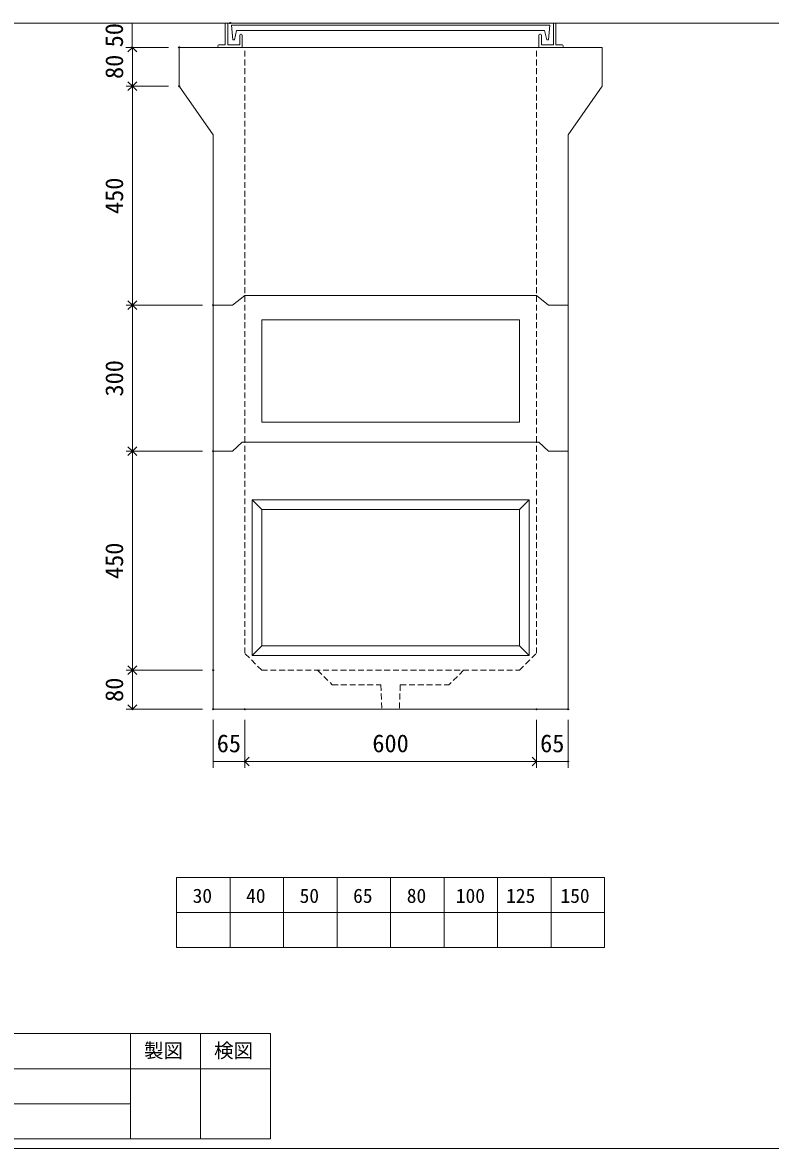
# Model space of a CAD drawing. Units: millimetres, scale not verified. Extents: x -4890 to 18490, y -2294 to 2294.
# Drawn here: x 308 to 1846, y -1981 to 332 of the extents above; entities that cross this region are included whole.
import ezdxf
from ezdxf.enums import TextEntityAlignment as Align

# ---------------------------------------------------------------- set-up
doc = ezdxf.new("R2010")
doc.units = ezdxf.units.MM
doc.header["$LTSCALE"] = 10
doc.header["$PDMODE"] = 32
doc.header["$PDSIZE"] = 2
doc.linetypes.add('DASHED1', pattern=[1.8, 1.2, -0.6])
doc.linetypes.add('USER2', pattern=[50.8, 31.75, -6.35, 6.35, -6.35])
doc.layers.add('0-1_Defpoints', color=7, linetype='Continuous')
for name, color, linetype, lineweight in [('0-2_waku', 7, 'Continuous', 18), ('0-3_gaikei', 7, 'Continuous', 18), ('0-4_kakure', 7, 'DASHED1', 5), ('0-5_sunpou', 7, 'Continuous', 5), ('0-9_uchigawa', 6, 'Continuous', 18), ('0-B_futa', 3, 'Continuous', 18), ('0-C_GL', 4, 'Continuous', 18), ('0-E_文字１', 7, 'Continuous', 18), ('1-3_uchigawa2', 6, 'USER2', 18)]:
    doc.layers.add(name, color=color, linetype=linetype, lineweight=lineweight)
doc.styles.add('ＭＳ ゴシック', font='')
doc.styles.get('ＭＳ ゴシック').set_extended_font_data('MS Gothic')

# ---------------------------------------------------------------- blocks, each defined once
blk = doc.blocks.new('D81')
at = {"layer": '0-1_Defpoints'}
for p in [(2147.33, 1132.03), (2212.33, 1132.03), (2212.33, 1024.56)]:
    blk.add_point(p, dxfattribs=at)
at = {"layer": '0-5_sunpou'}
for p, q in [((2147.33, 1110.03), (2147.33, 1011.56)), ((2212.33, 1110.03), (2212.33, 1011.56)), ((2147.33, 1024.56), (2212.33, 1024.56))]:
    blk.add_line(p, q, dxfattribs=at)
at = {"layer": '0-5_sunpou', "style": 'ＭＳ ゴシック'}
blk.add_text('65', height=36.66, dxfattribs=at).set_placement((2154.83, 1032.56), align=Align.BOTTOM_LEFT)
blk = doc.blocks.new('_Open90')
at = {"layer": '0-5_sunpou'}
blk.add_line((0, 0), (-1, 0), dxfattribs=at)
blk.add_lwpolyline([(-0.5, 0.5), (0, 0), (-0.5, -0.5)], dxfattribs=at)
blk = doc.blocks.new('D82')
at = {"layer": '0-1_Defpoints'}
for p in [(2212.33, 1132.03), (2812.33, 1132.03), (2812.33, 1024.56)]:
    blk.add_point(p, dxfattribs=at)
at = {"layer": '0-5_sunpou'}
for p, q in [((2212.33, 1110.03), (2212.33, 1011.56)), ((2812.33, 1110.03), (2812.33, 1011.56)), ((2230.33, 1024.56), (2794.33, 1024.56))]:
    blk.add_line(p, q, dxfattribs=at)
at = {"layer": '0-5_sunpou', "xscale": 18, "yscale": 18, "rotation": 180}
blk.add_blockref('_Open90', (2212.33, 1024.56), dxfattribs=at)
at = {"layer": '0-5_sunpou', "xscale": 18, "yscale": 18}
blk.add_blockref('_Open90', (2812.33, 1024.56), dxfattribs=at)
at = {"layer": '0-5_sunpou', "style": 'ＭＳ ゴシック'}
blk.add_text('600', height=36.66, dxfattribs=at).set_placement((2474.83, 1032.56), align=Align.BOTTOM_LEFT)
blk = doc.blocks.new('D83')
at = {"layer": '0-1_Defpoints'}
for p in [(2812.33, 1132.03), (2877.33, 1132.03), (2877.33, 1024.56)]:
    blk.add_point(p, dxfattribs=at)
at = {"layer": '0-5_sunpou'}
for p, q in [((2812.33, 1110.03), (2812.33, 1011.56)), ((2877.33, 1110.03), (2877.33, 1011.56)), ((2812.33, 1024.56), (2877.33, 1024.56))]:
    blk.add_line(p, q, dxfattribs=at)
at = {"layer": '0-5_sunpou', "style": 'ＭＳ ゴシック'}
blk.add_text('65', height=36.66, dxfattribs=at).set_placement((2819.83, 1032.56), align=Align.BOTTOM_LEFT)
blk = doc.blocks.new('D84')
at = {"layer": '0-1_Defpoints'}
for p in [(2077.33, 2492.03), (1981.3, 2412.03), (2077.33, 2412.03)]:
    blk.add_point(p, dxfattribs=at)
at = {"layer": '0-5_sunpou'}
for p, q in [((2055.33, 2492.03), (1968.3, 2492.03)), ((1981.3, 2474.03), (1981.3, 2430.03)), ((2055.33, 2412.03), (1968.3, 2412.03))]:
    blk.add_line(p, q, dxfattribs=at)
at = {"layer": '0-5_sunpou', "xscale": 18, "yscale": 18}
for p, rotation in [((1981.3, 2492.03), 90), ((1981.3, 2412.03), 270)]:
    blk.add_blockref('_Open90', p, dxfattribs=dict(at, rotation=rotation))
at = {"layer": '0-5_sunpou', "style": 'ＭＳ ゴシック'}
blk.add_text('80', height=36.66, rotation=90, dxfattribs=at).set_placement((1973.3, 2427.03), align=Align.BOTTOM_LEFT)
blk = doc.blocks.new('D85')
at = {"layer": '0-1_Defpoints'}
for p in [(2077.33, 2412.03), (1981.3, 1962.03), (2147.33, 1962.03)]:
    blk.add_point(p, dxfattribs=at)
at = {"layer": '0-5_sunpou'}
for p, q in [((2055.33, 2412.03), (1968.3, 2412.03)), ((1981.3, 2394.03), (1981.3, 1980.03)), ((2125.33, 1962.03), (1968.3, 1962.03))]:
    blk.add_line(p, q, dxfattribs=at)
at = {"layer": '0-5_sunpou', "xscale": 18, "yscale": 18}
for p, rotation in [((1981.3, 2412.03), 90), ((1981.3, 1962.03), 270)]:
    blk.add_blockref('_Open90', p, dxfattribs=dict(at, rotation=rotation))
at = {"layer": '0-5_sunpou', "style": 'ＭＳ ゴシック'}
blk.add_text('450', height=36.66, rotation=90, dxfattribs=at).set_placement((1973.3, 2149.53), align=Align.BOTTOM_LEFT)
blk = doc.blocks.new('D86')
at = {"layer": '0-1_Defpoints'}
for p in [(2147.33, 1962.03), (1981.3, 1662.03), (2147.33, 1662.03)]:
    blk.add_point(p, dxfattribs=at)
at = {"layer": '0-5_sunpou'}
for p, q in [((2125.33, 1962.03), (1968.3, 1962.03)), ((1981.3, 1944.03), (1981.3, 1680.03)), ((2125.33, 1662.03), (1968.3, 1662.03))]:
    blk.add_line(p, q, dxfattribs=at)
at = {"layer": '0-5_sunpou', "xscale": 18, "yscale": 18}
for p, rotation in [((1981.3, 1962.03), 90), ((1981.3, 1662.03), 270)]:
    blk.add_blockref('_Open90', p, dxfattribs=dict(at, rotation=rotation))
at = {"layer": '0-5_sunpou', "style": 'ＭＳ ゴシック'}
blk.add_text('300', height=36.66, rotation=90, dxfattribs=at).set_placement((1973.3, 1774.53), align=Align.BOTTOM_LEFT)
blk = doc.blocks.new('D87')
at = {"layer": '0-1_Defpoints'}
for p in [(2147.33, 1662.03), (1981.3, 1212.03), (2147.33, 1212.03)]:
    blk.add_point(p, dxfattribs=at)
at = {"layer": '0-5_sunpou'}
for p, q in [((2125.33, 1662.03), (1968.3, 1662.03)), ((1981.3, 1644.03), (1981.3, 1230.03)), ((2125.33, 1212.03), (1968.3, 1212.03))]:
    blk.add_line(p, q, dxfattribs=at)
at = {"layer": '0-5_sunpou', "xscale": 18, "yscale": 18}
for p, rotation in [((1981.3, 1662.03), 90), ((1981.3, 1212.03), 270)]:
    blk.add_blockref('_Open90', p, dxfattribs=dict(at, rotation=rotation))
at = {"layer": '0-5_sunpou', "style": 'ＭＳ ゴシック'}
blk.add_text('450', height=36.66, rotation=90, dxfattribs=at).set_placement((1973.3, 1399.53), align=Align.BOTTOM_LEFT)
blk = doc.blocks.new('D88')
at = {"layer": '0-1_Defpoints'}
for p in [(2147.33, 1212.03), (1981.3, 1132.03), (2147.33, 1132.03)]:
    blk.add_point(p, dxfattribs=at)
at = {"layer": '0-5_sunpou'}
for p, q in [((2125.33, 1212.03), (1968.3, 1212.03)), ((1981.3, 1194.03), (1981.3, 1150.03)), ((2125.33, 1132.03), (1968.3, 1132.03))]:
    blk.add_line(p, q, dxfattribs=at)
at = {"layer": '0-5_sunpou', "xscale": 18, "yscale": 18}
for p, rotation in [((1981.3, 1212.03), 90), ((1981.3, 1132.03), 270)]:
    blk.add_blockref('_Open90', p, dxfattribs=dict(at, rotation=rotation))
at = {"layer": '0-5_sunpou', "style": 'ＭＳ ゴシック'}
blk.add_text('80', height=36.66, rotation=90, dxfattribs=at).set_placement((1973.3, 1147.03), align=Align.BOTTOM_LEFT)
blk = doc.blocks.new('D106')
at = {"layer": '0-1_Defpoints'}
for p in [(2182.33, 2542.03), (1981.03, 2492.03), (2077.33, 2492.03)]:
    blk.add_point(p, dxfattribs=at)
at = {"layer": '0-5_sunpou'}
for p, q in [((2160.33, 2542.03), (1968.03, 2542.03)), ((1981.03, 2542.03), (1981.03, 2492.03)), ((2055.33, 2492.03), (1968.03, 2492.03))]:
    blk.add_line(p, q, dxfattribs=at)
at = {"layer": '0-5_sunpou', "style": 'ＭＳ ゴシック'}
blk.add_text('50', height=36.66, rotation=90, dxfattribs=at).set_placement((1973.03, 2492.03), align=Align.BOTTOM_LEFT)

msp = doc.modelspace()

# ---------------------------------------------------------------- linework, layer by layer
at = {"layer": '0-2_waku'}
for p, q in [((624.96, -1424.67), (624.96, -1568.67)), ((624.96, -1424.67), (624.96, -1568.67)), ((624.96, -1424.67), (624.96, -1568.67)), ((624.96, -1424.67), (624.96, -1568.67)), ((624.96, -1424.67), (1504.96, -1424.67)), ((734.96, -1424.67), (734.96, -1568.67)), ((844.96, -1424.67), (844.96, -1568.67)), ((844.96, -1424.67), (844.96, -1568.67)), ((954.96, -1424.67), (954.96, -1568.67)), ((1064.96, -1424.67), (1064.96, -1568.67)), ((1174.96, -1424.67), (1174.96, -1568.67)), ((1284.96, -1424.67), (1284.96, -1568.67)), ((1394.96, -1424.67), (1394.96, -1568.67)), ((1504.96, -1424.67), (1504.96, -1568.67)), ((624.96, -1496.67), (1504.96, -1496.67)), ((624.96, -1568.67), (1504.96, -1568.67)), ((-1210.06, -1745.34), (817.94, -1745.34)), ((529.94, -1745.34), (529.94, -1961.34)), ((529.94, -1745.34), (529.94, -1961.34)), ((673.94, -1745.34), (673.94, -1961.34)), ((817.94, -1745.34), (817.94, -1961.34)), ((-1210.06, -1817.34), (817.94, -1817.34)), ((-1210.06, -1889.34), (529.94, -1889.34)), ((-1210.06, -1961.34), (817.94, -1961.34)), ((-1230.06, -1981.34), (4889.94, -1981.34)), ((-1230.06, -1981.34), (4889.94, -1981.34))]:
    msp.add_line(p, q, dxfattribs=at)
at = {"layer": '0-3_gaikei'}
for p, q in [((629.96, 281.33), (629.96, 201.33)), ((629.96, 281.33), (739.96, 281.33)), ((629.96, 281.33), (1499.96, 281.33)), ((629.96, 281.33), (739.96, 281.33)), ((629.96, 281.33), (1499.96, 281.33)), ((1499.96, 281.33), (1389.96, 281.33)), ((1499.96, 281.33), (1389.96, 281.33)), ((1499.96, 281.33), (1389.96, 281.33)), ((1499.96, 281.33), (1389.96, 281.33)), ((1499.96, 281.33), (1499.96, 201.33)), ((629.96, 201.33), (699.96, 101.33)), ((1499.96, 201.33), (1429.96, 101.33)), ((699.96, -1078.67), (699.96, 101.33)), ((1429.96, -1078.67), (1429.96, 101.33)), ((739.96, -248.67), (764.96, -228.67)), ((764.96, -228.67), (1364.96, -228.67)), ((1364.96, -228.67), (1389.96, -248.67)), ((699.96, -548.67), (699.96, -248.67)), ((699.96, -248.67), (739.96, -248.67)), ((699.96, -248.67), (739.96, -248.67)), ((1429.96, -248.67), (1389.96, -248.67)), ((1429.96, -548.67), (1429.96, -248.67)), ((759.96, -529.67), (739.96, -548.67)), ((759.96, -529.67), (739.96, -548.67)), ((759.96, -529.67), (739.96, -548.67)), ((759.96, -529.67), (739.96, -548.67)), ((759.96, -529.67), (739.96, -548.67)), ((759.96, -529.67), (739.96, -548.67)), ((759.96, -529.67), (1369.96, -529.67)), ((759.96, -529.67), (1369.96, -529.67)), ((1389.96, -548.67), (1369.96, -529.67)), ((1389.96, -548.67), (1369.96, -529.67)), ((699.96, -548.67), (739.96, -548.67)), ((699.96, -548.67), (739.96, -548.67)), ((699.96, -548.67), (739.96, -548.67)), ((699.96, -548.67), (739.96, -548.67)), ((699.96, -548.67), (739.96, -548.67)), ((699.96, -548.67), (739.96, -548.67)), ((1389.96, -548.67), (1429.96, -548.67)), ((1429.96, -548.67), (1389.96, -548.67)), ((1429.96, -548.67), (1389.96, -548.67)), ((1429.96, -548.67), (1389.96, -548.67)), ((1389.96, -548.67), (1429.96, -548.67)), ((1429.96, -548.67), (1389.96, -548.67)), ((1429.96, -548.67), (1389.96, -548.67)), ((1429.96, -548.67), (1389.96, -548.67)), ((699.96, -1078.67), (1429.96, -1078.67)), ((699.96, -1078.67), (1429.96, -1078.67)), ((699.96, -1078.67), (1429.96, -1078.67)), ((699.96, -1078.67), (1429.96, -1078.67)), ((699.96, -1078.67), (1429.96, -1078.67))]:
    msp.add_line(p, q, dxfattribs=at)
for points in [[(1389.96, -248.67), (1429.96, -248.67), (1389.96, -248.67)], [(1389.96, -248.67), (1429.96, -248.67), (1389.96, -248.67)], [(1389.96, -548.67), (1369.96, -529.67), (1389.96, -548.67)], [(1389.96, -548.67), (1369.96, -529.67), (1389.96, -548.67)], [(1389.96, -548.67), (1429.96, -548.67), (1389.96, -548.67)], [(1389.96, -548.67), (1429.96, -548.67), (1389.96, -548.67)]]:
    msp.add_lwpolyline(points, dxfattribs=at)
at = {"layer": '0-4_kakure'}
for p, q in [((764.96, -529.67), (764.96, 281.33)), ((1364.96, -529.67), (1364.96, 281.33)), ((764.96, -963.67), (764.96, -529.67)), ((1364.96, -963.67), (1364.96, -529.67)), ((799.96, -998.67), (764.96, -963.67)), ((1329.96, -998.67), (1364.96, -963.67)), ((799.96, -998.67), (1329.96, -998.67)), ((914.96, -998.67), (944.96, -1028.67)), ((1214.96, -998.67), (1184.96, -1028.67)), ((1084.96, -1028.67), (1082.96, -1078.67)), ((1084.96, -1028.67), (1184.96, -1028.67))]:
    msp.add_line(p, q, dxfattribs=at)
msp.add_lwpolyline([(944.96, -1028.67), (1044.96, -1028.67), (1046.96, -1078.67)], dxfattribs=at)
at = {"layer": '0-9_uchigawa'}
for p, q in [((779.96, -648.67), (779.96, -968.67)), ((779.96, -648.67), (1349.96, -648.67)), ((779.96, -648.67), (799.96, -668.67)), ((799.96, -668.67), (799.96, -948.67)), ((799.96, -668.67), (799.96, -948.67)), ((799.96, -668.67), (1329.96, -668.67)), ((1329.96, -668.67), (1349.96, -648.67)), ((1329.96, -668.67), (1329.96, -948.67)), ((1329.96, -668.67), (1329.96, -948.67)), ((1349.96, -648.67), (1349.96, -968.67)), ((779.96, -968.67), (799.96, -948.67)), ((779.96, -968.67), (1064.96, -968.67)), ((799.96, -948.67), (1064.96, -948.67)), ((1064.96, -948.67), (1329.96, -948.67)), ((1064.96, -968.67), (1349.96, -968.67)), ((1349.96, -968.67), (1329.96, -948.67))]:
    msp.add_line(p, q, dxfattribs=at)
at = {"layer": '0-B_futa'}
for p, q in [((724.96, 329.33), (724.96, 286.33)), ((726.96, 331.33), (729.96, 331.33)), ((729.96, 331.33), (729.96, 286.33)), ((737.77, 326.83), (1392.1, 326.83)), ((737.77, 326.83), (740.26, 296.83)), ((1392.1, 326.83), (1389.85, 296.83)), ((1399.96, 331.33), (1399.96, 286.33)), ((1399.96, 331.33), (1402.96, 331.33)), ((1404.96, 329.33), (1404.96, 286.33)), ((748.29, 315.83), (743.97, 296.83)), ((748.29, 315.83), (1381.63, 315.83)), ((754.96, 306.33), (754.96, 286.33)), ((756.96, 308.33), (757.96, 308.33)), ((759.96, 306.33), (759.96, 281.33)), ((1369.96, 306.33), (1369.96, 281.33)), ((1372.96, 308.33), (1371.96, 308.33)), ((1374.96, 306.33), (1374.96, 286.33)), ((1381.63, 315.83), (1385.95, 296.83)), ((709.96, 284.33), (709.96, 283.33)), ((711.96, 286.33), (724.96, 286.33)), ((759.96, 281.33), (711.96, 281.33)), ((729.96, 286.33), (754.96, 286.33)), ((740.26, 296.83), (743.97, 296.83)), ((1369.96, 281.33), (1417.96, 281.33)), ((1399.96, 286.33), (1374.96, 286.33)), ((1389.85, 296.83), (1385.95, 296.83)), ((1417.96, 286.33), (1404.96, 286.33)), ((1419.96, 284.33), (1419.96, 283.33))]:
    msp.add_line(p, q, dxfattribs=at)
for centre, start, end in [((726.96, 329.33), 90, 180), ((1402.96, 329.33), 0, 90), ((756.96, 306.33), 90, 180), ((757.96, 306.33), 0, 90), ((1371.96, 306.33), 90, 180), ((1372.96, 306.33), 0, 90), ((711.96, 284.33), 90, 180), ((711.96, 283.33), 180, 270), ((1417.96, 284.33), 0, 90), ((1417.96, 283.33), 270, 0)]:
    msp.add_arc(centre, 2, start, end, dxfattribs=at)
at = {"layer": '0-C_GL'}
msp.add_line((-1230.06, 331.33), (4889.94, 331.33), dxfattribs=at)
at = {"layer": '1-3_uchigawa2'}
for p, q in [((799.96, -278.67), (1064.96, -278.67)), ((799.96, -278.67), (799.96, -488.67)), ((1329.96, -278.67), (1064.96, -278.67)), ((1329.96, -278.67), (1329.96, -488.67)), ((799.96, -488.67), (1064.96, -488.67)), ((1329.96, -488.67), (1064.96, -488.67))]:
    msp.add_line(p, q, dxfattribs=at)

# ---------------------------------------------------------------- block references
at = {"layer": '0-5_sunpou'}
for name in ['D106', 'D84', 'D85', 'D86', 'D87', 'D88', 'D81', 'D82', 'D83']:
    msp.add_blockref(name, (-1447.37, -2210.7), dxfattribs=at)

# ---------------------------------------------------------------- texts
at = {"layer": '0-E_文字１', "style": 'ＭＳ ゴシック'}
for s, p in [('30', (657.89, -1485.5)), ('40', (767.89, -1485.5)), ('50', (877.89, -1485.5)), ('65', (987.89, -1485.5)), ('80', (1098.3, -1485.5)), ('100', (1199.17, -1485.5)), ('125', (1302.56, -1485.5)), ('150', (1414.32, -1485.5)), ('製図', (558, -1803.59)), ('検図', (702, -1803.59))]:
    msp.add_text(s, height=29.33, dxfattribs=at).set_placement(p, align=Align.BOTTOM_LEFT)

doc.saveas('drawing.dxf')
